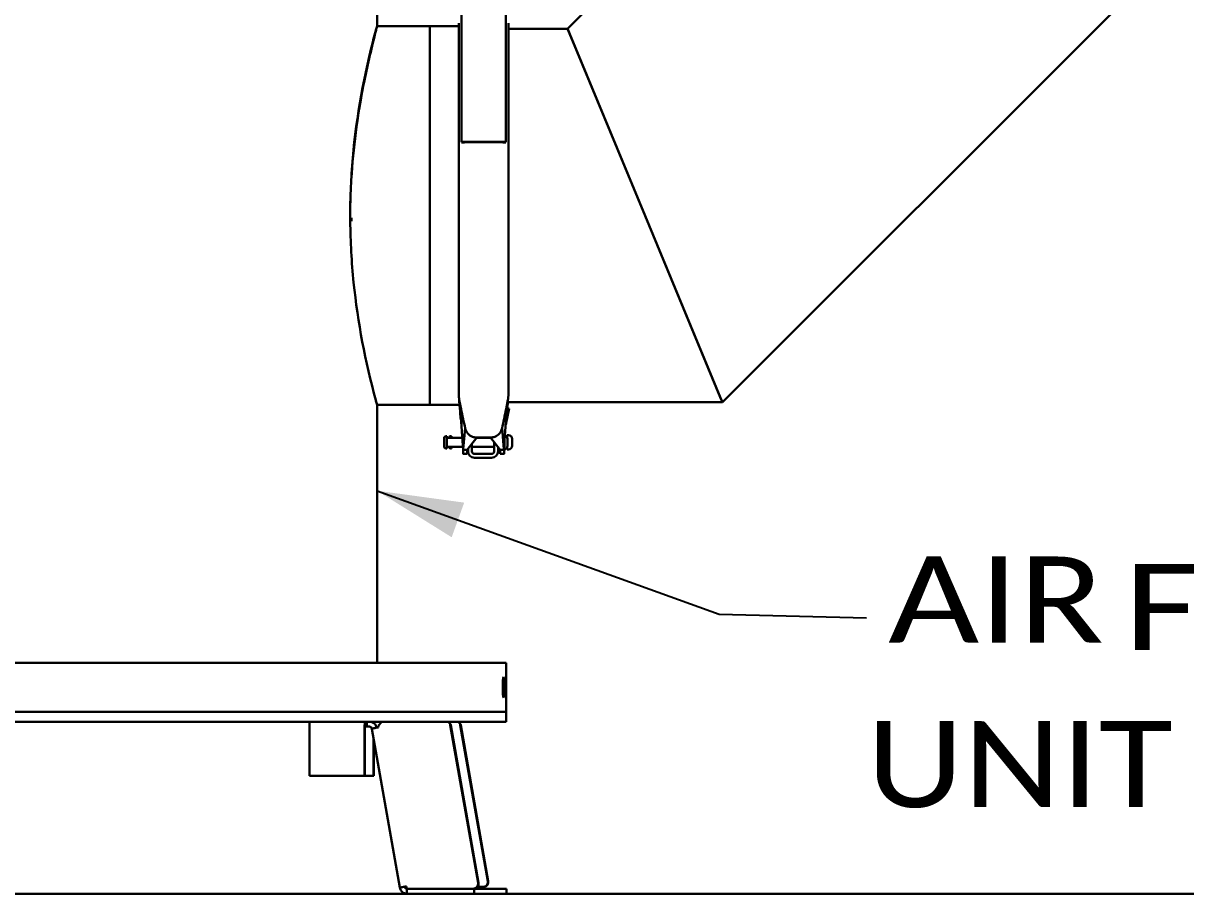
# Model space of a CAD drawing. Header units: millimetres. Extents: x 13935 to 21534, y -198 to 9202.
# Drawn here: x 14890.8 to 15363.7, y 1352.5 to 1706.7 of the extents above; entities that cross this region are included whole.
import ezdxf
from ezdxf.enums import TextEntityAlignment as Align

# ---------------------------------------------------------------- set-up
doc = ezdxf.new("R2010")
doc.units = ezdxf.units.MM
doc.header["$LTSCALE"] = 326.7
doc.layers.get('0').update_dxf_attribs({"linetype": 'CONTINUOUS'})
doc.styles.get("Standard").update_dxf_attribs({"font": 'calibri.ttf'})
doc.dimstyles.get("Standard").update_dxf_attribs({"dimtxt": 35, "dimasz": 35, "dimexe": 0.08, "dimexo": 1, "dimtad": 1, "dimdsep": 46, "dimtxsty": 'Standard', "dimblk": '_FILLED', "dimblk1": '_FILLED', "dimblk2": '_FILLED', "dimcen": 0.09, "dimazin": 2, "dimtol": 1, "dimtp": 0.01, "dimtm": 0.01, "dimtfac": 1, "dimtofl": 0, "dimtmove": 0, "dimatfit": 3, "dimldrblk": '_FILLED', "dimfxl": 1, "dimtolj": 1, "dimarcsym": 0})

# ---------------------------------------------------------------- blocks, each defined once
blk = doc.blocks.new('_FILLED')
at = {"color": 0, "linetype": 'ByBlock'}
blk.add_solid([(0, 0), (-1, 0.214), (-1, -0.214)], dxfattribs=at)

msp = doc.modelspace()

# ---------------------------------------------------------------- linework, layer by layer
at = {"color": 0, "linetype": 'Continuous', "lineweight": 30}
for p, q in [((15034.73775, 1787.80042), (15034.73775, 1705.47514)), ((15181.84187, 1774.03911), (15112.27733, 1704.47514)), ((15069.13674, 1714.65027), (15069.13674, 1658.26136)), ((15087.13674, 1714.65027), (15087.13674, 1658.26136)), ((15175.23772, 1552.47517), (15333.84638, 1711.08348)), ((15034.63817, 1705.11577), (15034.24608, 1703.68538)), ((15034.6924, 1705.31114), (15034.63817, 1705.11577)), ((15056.23775, 1705.47516), (15034.67773, 1705.47516)), ((15068.03553, 1705.47516), (15056.23775, 1705.47516)), ((15056.23775, 1705.47516), (15056.23775, 1627.47762)), ((15068.03549, 1555.18048), (15068.03549, 1706.69132)), ((15088.16083, 1706.69132), (15088.16083, 1555.18049)), ((15112.27736, 1704.47516), (15088.16083, 1704.47516)), ((15113.04559, 1702.58485), (15112.27783, 1704.47394)), ((15112.27829, 1704.47282), (15112.35514, 1704.27726)), ((15112.35514, 1704.27726), (15113.17106, 1702.27921)), ((15143.75752, 1628.31436), (15113.09309, 1702.46929)), ((15113.17106, 1702.27921), (15143.75752, 1628.31437)), ((15070.33674, 1658.15214), (15069.13674, 1658.15214)), ((15085.93674, 1658.47242), (15070.33674, 1658.47242)), ((15085.93674, 1658.26136), (15070.33674, 1658.26136)), ((15087.13674, 1658.15214), (15085.93674, 1658.15214)), ((15056.23775, 1627.47762), (15056.23775, 1626.13405)), ((15143.75752, 1628.31437), (15174.34399, 1554.59503)), ((15174.46945, 1554.29487), (15143.75752, 1628.31436)), ((15056.23775, 1626.13405), (15056.23775, 1551.47516)), ((15034.22399, 1553.35483), (15034.30068, 1553.06409)), ((15034.24663, 1553.26291), (15034.69225, 1551.63969)), ((15034.30068, 1553.06409), (15034.73773, 1551.47534)), ((15056.23775, 1551.47516), (15034.67773, 1551.47516)), ((15034.73775, 1551.68754), (15034.73775, 1551.47516)), ((15034.73775, 1551.47517), (15034.73775, 1446.47516)), ((15068.33809, 1551.47516), (15056.23775, 1551.47516)), ((15068.96613, 1549.64967), (15068.18094, 1553.40305)), ((15068.89457, 1549.99101), (15068.18094, 1553.40305)), ((15068.72731, 1547.6417), (15068.33785, 1551.27768)), ((15088.01538, 1553.40305), (15087.23019, 1549.64967)), ((15087.46905, 1547.64209), (15087.85823, 1551.27499)), ((15175.23759, 1552.47516), (15087.96847, 1552.47516)), ((15174.34399, 1554.59503), (15175.23579, 1552.47951)), ((15175.23676, 1552.47739), (15174.46945, 1554.29487)), ((15068.61553, 1548.68521), (15068.61553, 1547.5988)), ((15068.72729, 1547.6417), (15068.85198, 1546.42248)), ((15068.85198, 1546.42248), (15069.1592, 1542.69878)), ((15088.51968, 1549.98766), (15087.31264, 1544.12766)), ((15087.72032, 1549.98766), (15088.51968, 1549.98766)), ((15069.05529, 1544.25663), (15069.15812, 1542.71478)), ((15069.15812, 1542.71478), (15069.42618, 1538.71368)), ((15070.59734, 1541.90208), (15069.82788, 1533.42977)), ((15086.36844, 1533.42977), (15085.59898, 1541.90207)), ((15086.78555, 1538.94331), (15087.14103, 1544.25663)), ((15087.03712, 1542.69878), (15087.0382, 1542.71471)), ((15062.10678, 1533.99764), (15062.10678, 1538.29451)), ((15063.10678, 1538.64607), (15062.86805, 1538.64607)), ((15063.10678, 1533.64612), (15063.10678, 1538.64603)), ((15063.10678, 1537.94607), (15069.58879, 1537.94607)), ((15064.03693, 1537.94607), (15064.03693, 1538.34577)), ((15065.03693, 1538.69734), (15064.7982, 1538.69734)), ((15065.03693, 1537.99734), (15065.03693, 1538.6973)), ((15069.42618, 1538.71368), (15069.67377, 1534.9576)), ((15069.53773, 1537.02867), (15069.66346, 1534.81067)), ((15075.29816, 1538.1485), (15071.39912, 1533.11306)), ((15081.10642, 1538.1485), (15075.0899, 1538.1485)), ((15075.29816, 1537.94607), (15080.89816, 1537.94607)), ((15084.7972, 1533.11306), (15080.89816, 1538.1485)), ((15086.52253, 1534.95738), (15086.78555, 1538.94331)), ((15086.53286, 1534.81067), (15086.65859, 1537.02867)), ((15087.73693, 1539.09734), (15088.23693, 1539.09734)), ((15087.73693, 1537.82609), (15087.73693, 1539.0973)), ((15087.80678, 1534.74875), (15087.80678, 1537.54342)), ((15089.73693, 1534.8), (15089.73693, 1537.5947)), ((15063.10678, 1533.64607), (15062.86805, 1533.64607)), ((15063.10678, 1534.34607), (15069.71239, 1534.34607)), ((15064.03693, 1534.34607), (15064.03693, 1534.04891)), ((15065.03693, 1533.69734), (15064.7982, 1533.69734)), ((15065.03693, 1533.69738), (15065.03693, 1534.39734)), ((15069.66346, 1534.81067), (15069.67962, 1534.34607)), ((15069.79879, 1531.74836), (15069.7991, 1533.04148)), ((15069.8105, 1533.11308), (15071.39912, 1533.11304)), ((15071.39912, 1533.11304), (15071.39879, 1531.74832)), ((15071.76553, 1532.47045), (15071.76553, 1533.58627)), ((15073.36553, 1535.6526), (15073.36553, 1532.47045)), ((15073.36553, 1534.34607), (15082.36553, 1534.34607)), ((15082.36553, 1536.25345), (15082.36553, 1532.47045)), ((15083.96553, 1534.18712), (15083.96553, 1532.47045)), ((15084.7972, 1533.11304), (15086.38582, 1533.11308)), ((15084.79753, 1531.74832), (15084.7972, 1533.11304)), ((15086.39721, 1533.04148), (15086.39753, 1531.74836)), ((15086.47888, 1533.25917), (15086.53286, 1534.81067)), ((15087.73693, 1533.29739), (15087.73693, 1534.46579)), ((15087.73693, 1533.29734), (15088.23693, 1533.29734)), ((15069.78723, 1531.44024), (15069.79879, 1531.74834)), ((15071.38778, 1531.44024), (15069.78778, 1531.44024)), ((15071.39879, 1531.74834), (15071.38714, 1531.44024)), ((15081.36553, 1531.47045), (15074.36553, 1531.47045)), ((15081.36553, 1529.87045), (15074.36553, 1529.87045)), ((15084.80917, 1531.44024), (15084.79753, 1531.74834)), ((15086.40853, 1531.44024), (15084.80853, 1531.44024)), ((15086.39753, 1531.74834), (15086.40909, 1531.44024)), ((14427.23776, 1446.47516), (15087.23775, 1446.47516)), ((15087.23775, 1422.47516), (15087.23775, 1446.47516)), ((15087.23775, 1426.47516), (14427.23776, 1426.47516)), ((15087.23775, 1422.47516), (14427.23775, 1422.47516)), ((15007.22428, 1400.47516), (15007.22428, 1419.47516)), ((15029.66826, 1419.47516), (15029.66826, 1400.47516)), ((15029.82537, 1419.47516), (15029.82537, 1400.47516)), ((15029.90392, 1422.47516), (15029.90392, 1420.47516)), ((15031.66208, 1420.47516), (15029.90392, 1420.47516)), ((15030.66517, 1422.47516), (15030.66517, 1420.47516)), ((15044.00659, 1354.95577), (15032.63444, 1419.65037)), ((15036.64388, 1422.47516), (15035.24267, 1420.80009)), ((15035.24267, 1420.80009), (15035.35347, 1420.16975)), ((15075.83651, 1356.87169), (15064.54334, 1421.117)), ((15064.70045, 1421.117), (15075.99362, 1356.87169)), ((15079.79402, 1357.59606), (15068.62818, 1421.117)), ((15068.78529, 1421.117), (15079.95113, 1357.59606)), ((15033.28177, 1400.47516), (15033.28177, 1415.96778)), ((15033.43888, 1400.47516), (15033.43888, 1415.07401)), ((15007.22428, 1400.47516), (15033.43888, 1400.47516)), ((16154.04418, 1352.47516), (14272.23775, 1352.47516)), ((15044.0066, 1354.95573), (15044.016, 1354.95421)), ((15045.97952, 1355.30151), (15044.016, 1354.95421)), ((15045.97952, 1355.30151), (15045.97639, 1355.30201)), ((15046.72563, 1355.47516), (15046.89275, 1354.5244)), ((15046.88666, 1354.47516), (15087.42269, 1354.47516)), ((15046.88666, 1354.47516), (15046.88666, 1352.47516)), ((15073.87298, 1354.5244), (15046.89275, 1354.5244)), ((15074.28051, 1354.47516), (15074.28051, 1352.47516)), ((15075.56355, 1355.24876), (15077.83049, 1355.24876)), ((15087.42269, 1352.47516), (15087.42269, 1354.47516))]:
    msp.add_line(p, q, dxfattribs=at)
msp.add_line((15239.9484, 1352.47516), (16154.04418, 1352.47516))
for points in [[(15034.73775, 1705.47516), (15034.29936, 1703.88138), (15034.22377, 1703.59475)], [(15087.03712, 1542.69878), (15087.33389, 1546.31472), (15087.46903, 1547.6417)], [(15069.7991, 1533.04148), (15069.80037, 1533.06535), (15069.80417, 1533.08924), (15069.8105, 1533.11308)], [(15069.82788, 1533.42977), (15069.81965, 1533.32504), (15069.81386, 1533.21942), (15069.8105, 1533.11306)], [(15086.38582, 1533.11306), (15086.38246, 1533.21942), (15086.37667, 1533.32504), (15086.36844, 1533.42977)], [(15086.38582, 1533.11308), (15086.39215, 1533.08924), (15086.39595, 1533.06535), (15086.39721, 1533.04148)]]:
    msp.add_lwpolyline(points, dxfattribs=at)
for centre, radius, start, end in [((14948.42181, 1724.97996), 88.46295, 346.2008092, 346.6854625), ((14994.88198, 1713.95446), 40.71249, 346.7270032, 346.9923349), ((15294.73636, 1628.2972), 270.89933, 176.3404085, 177.4674402), ((15295.47256, 1626.67731), 271.68987, 176.0174747, 177.1356191), ((15295.81669, 1626.65925), 272.03448, 177.1354419, 178.6489128), ((15290.28458, 1628.49486), 266.44317, 177.467603, 179.0167093), ((15289.75144, 1626.79097), 265.9678, 178.6464739, 179.8520798), ((15292.54402, 1628.46249), 268.70282, 179.0180766, 180.2111993), ((15292.39406, 1628.45967), 268.55286, 180.2107157, 180.4988015), ((15294.36219, 1630.12911), 270.00854, 180.562453, 180.8490352), ((15116.11053, 1556.43502), 48.0503, 185.2931914, 186.1647725), ((15078.21553, 1547.5988), 9.6, 180, 195.7939569), ((15082.80722, 1545.05569), 4.6, 339.1253586, 348.3609952), ((15062.86805, 1537.64607), 1, 90, 139.5765394), ((15064.7982, 1537.69734), 1, 90, 139.5765394), ((15086.30678, 1537.54607), 1.5, 0.0006691, 71.0426919), ((15088.23693, 1537.59734), 1.5, 0.0006691, 90), ((15062.86805, 1534.64607), 1, 220.4234606, 270), ((15064.7982, 1534.69734), 1, 220.4234606, 270), ((15074.36553, 1532.47045), 2.6, 180, 270), ((15074.36553, 1532.47045), 1, 180, 270), ((15081.36553, 1532.47045), 2.6, 270, 0), ((15081.36553, 1532.47045), 1, 270, 0), ((15086.30678, 1534.74607), 1.5, 276.1062595, 0), ((15088.23693, 1534.79734), 1.5, 270, 0), ((15077.81451, 1357.24844), 2.0098, 0.0091828, 9.9600713), ((15077.97162, 1357.24844), 2.0098, 0.0091828, 9.9600713), ((15050.73318, 1355.47668), 1.00152, 253.7382403, 269.9275369), ((15074.02957, 1356.50996), 1.98556, 270.0151356, 276.9710407)]:
    msp.add_arc(centre, radius, start, end, dxfattribs=at)
for points, knots in [([(15034.24608, 1703.68538), (15033.55883, 1701.1542), (15028.63465, 1682.13153), (15025.47617, 1662.58412), (15024.38943, 1645.5883)], [0, 0, 0, 0, 0.133454046, 1, 1, 1, 1]), ([(15024.43874, 1645.54677), (15025.32397, 1658.26414), (15028.03358, 1677.89758), (15032.66958, 1697.088), (15034.33151, 1703.8798)], [0, 0, 0, 0, 0.645792005, 1, 1, 1, 1]), ([(15069.13674, 1658.26136), (15069.13624, 1658.3838), (15069.75689, 1658.39829), (15070.04934, 1658.47242), (15070.33674, 1658.47242)], [0, 0, 0, 0, 0.298743911, 1, 1, 1, 1]), ([(15085.93674, 1658.47242), (15086.22054, 1658.47242), (15086.57103, 1658.45006), (15086.91128, 1658.37331), (15086.97293, 1658.35467)], [0, 0, 0, 0, 0.815008826, 1, 1, 1, 1]), ([(15086.97293, 1658.35467), (15087.01497, 1658.34195), (15087.06905, 1658.32402), (15087.13683, 1658.28164), (15087.13674, 1658.26136)], [0, 0, 0, 0, 0.684099599, 1, 1, 1, 1]), ([(15023.85138, 1626.12175), (15023.92401, 1617.7805), (15025.29773, 1593.20664), (15029.99183, 1568.93311), (15034.24663, 1553.26291)], [0, 0, 0, 0, 0.339376096, 1, 1, 1, 1]), ([(15068.18094, 1553.40305), (15068.15824, 1553.58212), (15068.08919, 1554.17246), (15068.03548, 1554.76636), (15068.03549, 1555.18048)], [0, 0, 0, 0, 0.303559374, 1, 1, 1, 1]), ([(15088.16083, 1555.18049), (15088.16083, 1555.06452), (15088.14189, 1554.46989), (15088.07557, 1553.87796), (15088.01538, 1553.40305)], [0, 0, 0, 0, 0.195011281, 1, 1, 1, 1]), ([(15069.76861, 1531.78903), (15069.77056, 1531.70204), (15069.8074, 1531.63218), (15069.75843, 1531.43786), (15069.78776, 1531.44041)], [0, 0, 0, 0, 0.747162754, 1, 1, 1, 1]), ([(15086.40856, 1531.44041), (15086.43789, 1531.43786), (15086.38892, 1531.63218), (15086.42576, 1531.70204), (15086.42771, 1531.78903)], [0, 0, 0, 0, 0.252836982, 1, 1, 1, 1]), ([(15086.21799, 1440.57516), (15086.10568, 1440.57516), (15086.08619, 1439.96472), (15085.9339, 1439.29407), (15085.89539, 1437.94297), (15085.85708, 1436.47499), (15085.8954, 1435.00706), (15085.93392, 1433.65609), (15086.0862, 1432.98552), (15086.10568, 1432.37516), (15086.21799, 1432.37516)], [0, 0, 0, 0, 0.040746227, 0.149112449, 0.310255688, 0.500024273, 0.689780323, 0.850906713, 0.959255111, 1, 1, 1, 1]), ([(15086.19491, 1432.37516), (15086.30927, 1432.37516), (15086.3607, 1432.97497), (15086.46021, 1433.66184), (15086.49913, 1435.00567), (15086.52439, 1436.47582), (15086.49432, 1437.9422), (15086.47395, 1439.29467), (15086.33629, 1439.96191), (15086.32938, 1440.57516), (15086.21799, 1440.57516)], [0, 0, 0, 0, 0.041505359, 0.149633807, 0.31070556, 0.500538714, 0.690377139, 0.851449745, 0.959577189, 1, 1, 1, 1]), ([(15007.22428, 1419.47516), (15007.22428, 1419.85792), (15007.23227, 1420.41403), (15007.26106, 1421.1204), (15007.2895, 1421.571), (15007.32224, 1421.93511), (15007.36222, 1422.22091), (15007.39555, 1422.37284), (15007.43536, 1422.47516), (15007.45994, 1422.47516)], [0, 0, 0, 0, 0.379228299, 0.550628902, 0.701088829, 0.824862353, 0.917395723, 0.975645131, 1, 1, 1, 1]), ([(15029.68215, 1420.48983), (15029.67982, 1420.40749), (15029.67159, 1420.06932), (15029.66826, 1419.73104), (15029.66826, 1419.47516)], [0, 0, 0, 0, 0.243537773, 1, 1, 1, 1]), ([(15029.90392, 1422.47516), (15029.88716, 1422.47516), (15029.85314, 1422.41737), (15029.82734, 1422.31797), (15029.79355, 1422.14231), (15029.75123, 1421.79791), (15029.70897, 1421.23781), (15029.68972, 1420.75807), (15029.68215, 1420.48983)], [0, 0, 0, 0, 0.024971285, 0.079755369, 0.166577828, 0.284075951, 0.600349572, 1, 1, 1, 1]), ([(15029.82537, 1419.47516), (15029.82537, 1419.60275), (15029.82877, 1419.83818), (15029.84202, 1420.11685), (15029.85802, 1420.29515), (15029.87133, 1420.39041), (15029.88249, 1420.44103), (15029.89573, 1420.47516), (15029.90392, 1420.47516)], [0, 0, 0, 0, 0.379258306, 0.701052034, 0.824860495, 0.917397746, 0.975635008, 1, 1, 1, 1]), ([(15034.60024, 1420.03515), (15034.47413, 1420.70059), (15033.73453, 1421.9824), (15032.33803, 1422.47516), (15031.66208, 1422.47516)], [0, 0, 0, 0, 0.500494406, 1, 1, 1, 1]), ([(15031.66208, 1420.47516), (15031.88947, 1420.47516), (15032.35951, 1420.30761), (15032.6044, 1419.8732), (15032.64384, 1419.64881)], [0, 0, 0, 0, 0.499510025, 1, 1, 1, 1]), ([(15032.6345, 1419.65033), (15032.63445, 1419.65055), (15032.63473, 1419.65118), (15032.63522, 1419.65153), (15032.63553, 1419.65175)], [0, 0, 0, 0, 0.373496445, 1, 1, 1, 1]), ([(15032.63553, 1419.65175), (15032.65357, 1419.66448), (15032.73372, 1419.67326), (15032.88756, 1419.71567), (15033.13877, 1419.76125), (15033.46828, 1419.82679), (15033.87, 1419.90151), (15034.50589, 1420.01877), (15035.00702, 1420.10847), (15035.35347, 1420.16975)], [0, 0, 0, 0, 0.023930977, 0.083211296, 0.175902698, 0.298914422, 0.448150154, 0.618589994, 1, 1, 1, 1]), ([(15064.54334, 1421.117), (15064.49471, 1421.39363), (15064.27753, 1421.93207), (15063.85619, 1422.33163), (15063.61685, 1422.47787)], [0, 0, 0, 0, 0.500341791, 1, 1, 1, 1]), ([(15063.77394, 1422.47788), (15064.01329, 1422.33164), (15064.43464, 1421.93208), (15064.65182, 1421.39363), (15064.70045, 1421.117)], [0, 0, 0, 0, 0.499658335, 1, 1, 1, 1]), ([(15068.62818, 1421.117), (15068.57955, 1421.39363), (15068.36237, 1421.93207), (15067.94103, 1422.33163), (15067.70169, 1422.47787)], [0, 0, 0, 0, 0.500341791, 1, 1, 1, 1]), ([(15067.85878, 1422.47788), (15068.09812, 1422.33164), (15068.51948, 1421.93208), (15068.73666, 1421.39363), (15068.78529, 1421.117)], [0, 0, 0, 0, 0.499658335, 1, 1, 1, 1]), ([(15077.83049, 1355.24876), (15078.33939, 1355.24876), (15079.40043, 1355.67698), (15079.82431, 1356.73875), (15079.82431, 1357.24876)], [0, 0, 0, 0, 0.499452827, 1, 1, 1, 1]), ([(15079.98142, 1357.24876), (15079.98142, 1356.73875), (15079.55754, 1355.67698), (15078.4965, 1355.24876), (15077.9876, 1355.24876)], [0, 0, 0, 0, 0.50054705, 1, 1, 1, 1]), ([(15046.72563, 1355.47516), (15046.37256, 1355.41271), (15045.86256, 1355.32131), (15045.21669, 1355.20232), (15044.81169, 1355.12636), (15044.48296, 1355.06221), (15044.25787, 1355.01802), (15044.12903, 1354.98856), (15044.06047, 1354.97552), (15044.03295, 1354.96293), (15044.00564, 1354.96008), (15044.00665, 1354.95574)], [0, 0, 0, 0, 0.388457998, 0.561283999, 0.711716933, 0.834476611, 0.925314747, 0.957730032, 0.981089861, 0.995170081, 1, 1, 1, 1]), ([(15044.016, 1354.95421), (15044.13232, 1354.29246), (15044.84479, 1353.01116), (15046.21705, 1352.49279), (15046.88749, 1352.47608)], [0, 0, 0, 0, 0.500468454, 1, 1, 1, 1]), ([(15045.97642, 1355.30201), (15045.97527, 1355.30648), (15046.00574, 1355.30587), (15046.03334, 1355.31984), (15046.10545, 1355.33045), (15046.23398, 1355.35805), (15046.4474, 1355.39638), (15046.62734, 1355.42958), (15046.72763, 1355.44755)], [0, 0, 0, 0, 0.018076545, 0.07177741, 0.159756113, 0.27961993, 0.600650238, 1, 1, 1, 1]), ([(15046.88556, 1354.47808), (15046.67067, 1354.49467), (15046.23941, 1354.67706), (15046.0169, 1355.08889), (15045.97952, 1355.30151)], [0, 0, 0, 0, 0.499595287, 1, 1, 1, 1]), ([(15073.87298, 1354.5244), (15074.16075, 1354.5244), (15074.7443, 1354.65347), (15075.44961, 1355.19814), (15075.86122, 1355.98933), (15075.88648, 1356.58744), (15075.83651, 1356.87169)], [0, 0, 0, 0, 0.249636425, 0.499471029, 0.749627503, 1, 1, 1, 1]), ([(15075.99362, 1356.87169), (15076.08479, 1356.35307), (15075.82709, 1355.19157), (15074.79221, 1354.60278), (15074.27055, 1354.53908)], [0, 0, 0, 0, 0.500491095, 1, 1, 1, 1])]:
    msp.add_open_spline(points, degree=3, knots=knots, dxfattribs=at)
for points in [[(15068.18094, 1553.40305), (15068.18732, 1552.93532), (15068.22239, 1552.46808), (15068.26513, 1552.00227)], [(15087.85823, 1551.27499), (15087.93398, 1551.98223), (15088.00568, 1552.69183), (15088.01538, 1553.40305)], [(15070.59737, 1541.90192), (15070.0517, 1544.4841), (15069.50776, 1547.06664), (15068.96613, 1549.64967)], [(15087.23019, 1549.64967), (15086.68856, 1547.06664), (15086.14462, 1544.4841), (15085.59895, 1541.90192)], [(15073.56332, 1538.41036), (15072.12503, 1538.9235), (15070.91319, 1540.40785), (15070.59737, 1541.90192)], [(15085.59895, 1541.90192), (15085.28313, 1540.40782), (15084.07122, 1538.92343), (15082.63289, 1538.41032)], [(15075.0899, 1538.1485), (15074.57361, 1538.1485), (15074.04959, 1538.23688), (15073.56332, 1538.41036)], [(15082.63289, 1538.41032), (15082.14665, 1538.23686), (15081.62267, 1538.1485), (15081.10642, 1538.1485)]]:
    msp.add_open_spline(points, degree=3, dxfattribs=at)

# ---------------------------------------------------------------- texts
for s, width, p, p2 in [('AIR', 1.158047, (15242.67919, 1454.7085), (15330.38347, 1454.7085)), ('FILTER', 1.211473, (15338.59784, 1451.69492), (15515.64064, 1451.69492)), ('UNIT', 1.114059, (15233.88254, 1387.71002), (15358.35725, 1387.71002))]:
    msp.add_text(s, height=35, dxfattribs=dict(at, width=width)).set_placement(p, p2, align=Align.FIT)

# ---------------------------------------------------------------- leaders
msp.add_leader([(15034.73775, 1516.47517), (15173.88254, 1466.22406), (15233.88254, 1464.74599)], dimstyle='Standard', override={"dimtad": 0}, dxfattribs=at)

doc.saveas('drawing.dxf')
